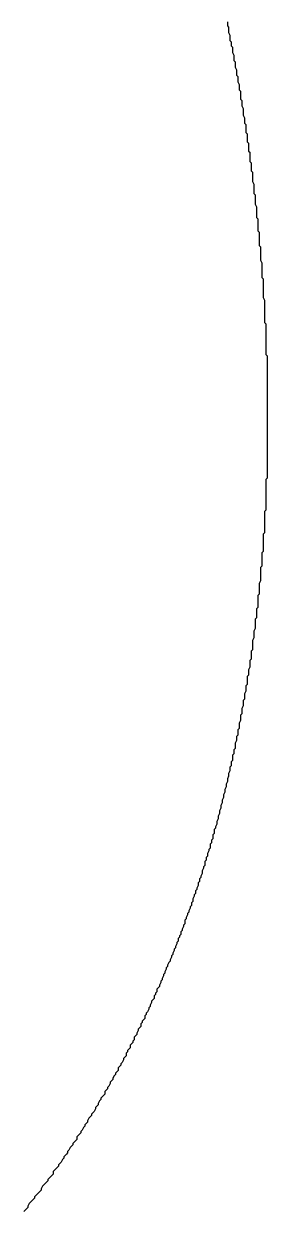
# Model space of a CAD drawing. Header units: millimetres. Extents: x 289 to 9778, y -894 to 6380.
# Drawn here: x 7140.97 to 7142.8, y -435.65 to -426.73 of the extents above; entities that cross this region are included whole.
import ezdxf

# ---------------------------------------------------------------- set-up
doc = ezdxf.new("R2010")
doc.units = ezdxf.units.MM

msp = doc.modelspace()

# ---------------------------------------------------------------- linework, layer by layer
msp.add_polyline3d([(7142.5001, -426.7125, 0), (7142.5001, -426.7325, 0), (7142.5001, -426.7425, 0), (7142.5101, -426.7525, 0), (7142.5101, -426.7725, 0), (7142.5101, -426.7825, 0), (7142.5101, -426.7925, 0), (7142.5201, -426.8125, 0), (7142.5201, -426.8225, 0), (7142.5201, -426.8325, 0), (7142.5201, -426.8525, 0), (7142.5301, -426.8625, 0), (7142.5301, -426.8825, 0), (7142.5301, -426.8925, 0), (7142.5401, -426.9025, 0), (7142.5401, -426.9225, 0), (7142.5401, -426.9325, 0), (7142.5401, -426.9425, 0), (7142.5501, -426.9625, 0), (7142.5501, -426.9725, 0), (7142.5501, -426.9925, 0), (7142.5501, -427.0025, 0), (7142.5601, -427.0125, 0), (7142.5601, -427.0325, 0), (7142.5601, -427.0425, 0), (7142.5601, -427.0525, 0), (7142.5701, -427.0725, 0), (7142.5701, -427.0825, 0), (7142.5701, -427.0925, 0), (7142.5701, -427.1125, 0), (7142.5801, -427.1225, 0), (7142.5801, -427.1425, 0), (7142.5801, -427.1525, 0), (7142.5801, -427.1625, 0), (7142.5901, -427.1825, 0), (7142.5901, -427.1925, 0), (7142.5901, -427.2125, 0), (7142.5901, -427.2225, 0), (7142.6001, -427.2325, 0), (7142.6001, -427.2525, 0), (7142.6001, -427.2625, 0), (7142.6001, -427.2725, 0), (7142.6001, -427.2925, 0), (7142.6101, -427.3025, 0), (7142.6101, -427.3225, 0), (7142.6101, -427.3325, 0), (7142.6101, -427.3425, 0), (7142.6201, -427.3625, 0), (7142.6201, -427.3725, 0), (7142.6201, -427.3825, 0), (7142.6201, -427.4025, 0), (7142.6201, -427.4125, 0), (7142.6301, -427.4325, 0), (7142.6301, -427.4425, 0), (7142.6301, -427.4525, 0), (7142.6301, -427.4725, 0), (7142.6401, -427.4825, 0), (7142.6401, -427.5025, 0), (7142.6401, -427.5125, 0), (7142.6401, -427.5225, 0), (7142.6401, -427.5425, 0), (7142.6501, -427.5525, 0), (7142.6501, -427.5725, 0), (7142.6501, -427.5825, 0), (7142.6501, -427.5925, 0), (7142.6501, -427.6125, 0), (7142.6601, -427.6225, 0), (7142.6601, -427.6325, 0), (7142.6601, -427.6525, 0), (7142.6601, -427.6625, 0), (7142.6601, -427.6825, 0), (7142.6701, -427.6925, 0), (7142.6701, -427.7025, 0), (7142.6701, -427.7225, 0), (7142.6701, -427.7325, 0), (7142.6701, -427.7525, 0), (7142.6701, -427.7625, 0), (7142.6801, -427.7725, 0), (7142.6801, -427.7925, 0), (7142.6801, -427.8025, 0), (7142.6801, -427.8225, 0), (7142.6801, -427.8325, 0), (7142.6901, -427.8425, 0), (7142.6901, -427.8625, 0), (7142.6901, -427.8725, 0), (7142.6901, -427.8925, 0), (7142.6901, -427.9025, 0), (7142.6901, -427.9125, 0), (7142.7001, -427.9325, 0), (7142.7001, -427.9425, 0), (7142.7001, -427.9625, 0), (7142.7001, -427.9725, 0), (7142.7001, -427.9825, 0), (7142.7001, -428.0025, 0), (7142.7101, -428.0125, 0), (7142.7101, -428.0325, 0), (7142.7101, -428.0425, 0), (7142.7101, -428.0525, 0), (7142.7101, -428.0725, 0), (7142.7101, -428.0825, 0), (7142.7201, -428.1025, 0), (7142.7201, -428.1125, 0), (7142.7201, -428.1225, 0), (7142.7201, -428.1425, 0), (7142.7201, -428.1525, 0), (7142.7201, -428.1725, 0), (7142.7201, -428.1825, 0), (7142.7301, -428.1925, 0), (7142.7301, -428.2125, 0), (7142.7301, -428.2225, 0), (7142.7301, -428.2425, 0), (7142.7301, -428.2525, 0), (7142.7301, -428.2625, 0), (7142.7301, -428.2825, 0), (7142.7401, -428.2925, 0), (7142.7401, -428.3125, 0), (7142.7401, -428.3225, 0), (7142.7401, -428.3325, 0), (7142.7401, -428.3525, 0), (7142.7401, -428.3625, 0), (7142.7401, -428.3825, 0), (7142.7401, -428.3925, 0), (7142.7501, -428.4025, 0), (7142.7501, -428.4225, 0), (7142.7501, -428.4325, 0), (7142.7501, -428.4525, 0), (7142.7501, -428.4625, 0), (7142.7501, -428.4725, 0), (7142.7501, -428.4925, 0), (7142.7501, -428.5025, 0), (7142.7601, -428.5225, 0), (7142.7601, -428.5325, 0), (7142.7601, -428.5525, 0), (7142.7601, -428.5625, 0), (7142.7601, -428.5725, 0), (7142.7601, -428.5925, 0), (7142.7601, -428.6025, 0), (7142.7601, -428.6225, 0), (7142.7601, -428.6325, 0), (7142.7701, -428.6425, 0), (7142.7701, -428.6625, 0), (7142.7701, -428.6725, 0), (7142.7701, -428.6925, 0), (7142.7701, -428.7025, 0), (7142.7701, -428.7125, 0), (7142.7701, -428.7325, 0), (7142.7701, -428.7425, 0), (7142.7701, -428.7625, 0), (7142.7701, -428.7725, 0), (7142.7701, -428.7825, 0), (7142.7801, -428.8025, 0), (7142.7801, -428.8125, 0), (7142.7801, -428.8325, 0), (7142.7801, -428.8425, 0), (7142.7801, -428.8625, 0), (7142.7801, -428.8725, 0), (7142.7801, -428.8825, 0), (7142.7801, -428.9025, 0), (7142.7801, -428.9125, 0), (7142.7801, -428.9325, 0), (7142.7801, -428.9425, 0), (7142.7801, -428.9525, 0), (7142.7801, -428.9725, 0), (7142.7901, -428.9825, 0), (7142.7901, -429.0025, 0), (7142.7901, -429.0125, 0), (7142.7901, -429.0225, 0), (7142.7901, -429.0425, 0), (7142.7901, -429.0525, 0), (7142.7901, -429.0725, 0), (7142.7901, -429.0825, 0), (7142.7901, -429.1025, 0), (7142.7901, -429.1125, 0), (7142.7901, -429.1225, 0), (7142.7901, -429.1425, 0), (7142.7901, -429.1525, 0), (7142.7901, -429.1725, 0), (7142.7901, -429.1825, 0), (7142.7901, -429.1925, 0), (7142.7901, -429.2125, 0), (7142.8001, -429.2225, 0), (7142.8001, -429.2425, 0), (7142.8001, -429.2525, 0), (7142.8001, -429.2725, 0), (7142.8001, -429.2825, 0), (7142.8001, -429.2925, 0), (7142.8001, -429.3125, 0), (7142.8001, -429.3225, 0), (7142.8001, -429.3425, 0), (7142.8001, -429.3525, 0), (7142.8001, -429.3625, 0), (7142.8001, -429.3825, 0), (7142.8001, -429.3925, 0), (7142.8001, -429.4125, 0), (7142.8001, -429.4225, 0), (7142.8001, -429.4325, 0), (7142.8001, -429.4525, 0), (7142.8001, -429.4625, 0), (7142.8001, -429.4825, 0), (7142.8001, -429.4925, 0), (7142.8001, -429.5125, 0), (7142.8001, -429.5225, 0), (7142.8001, -429.5325, 0), (7142.8001, -429.5525, 0), (7142.8001, -429.5625, 0), (7142.8001, -429.5825, 0), (7142.8001, -429.5925, 0), (7142.8001, -429.6025, 0), (7142.8001, -429.6225, 0), (7142.8001, -429.6325, 0), (7142.8001, -429.6525, 0), (7142.8001, -429.6625, 0), (7142.8001, -429.6825, 0), (7142.8001, -429.6925, 0), (7142.8001, -429.7025, 0), (7142.8001, -429.7225, 0), (7142.8001, -429.7325, 0), (7142.8001, -429.7525, 0), (7142.8001, -429.7625, 0), (7142.8001, -429.7725, 0), (7142.8001, -429.7925, 0), (7142.8001, -429.8025, 0), (7142.8001, -429.8225, 0), (7142.8001, -429.8325, 0), (7142.8001, -429.8425, 0), (7142.8001, -429.8625, 0), (7142.8001, -429.8725, 0), (7142.8001, -429.8925, 0), (7142.8001, -429.9025, 0), (7142.8001, -429.9225, 0), (7142.8001, -429.9325, 0), (7142.8001, -429.9425, 0), (7142.8001, -429.9625, 0), (7142.8001, -429.9725, 0), (7142.8001, -429.9925, 0), (7142.8001, -430.0025, 0), (7142.8001, -430.0125, 0), (7142.8001, -430.0325, 0), (7142.8001, -430.0425, 0), (7142.8001, -430.0625, 0), (7142.8001, -430.0725, 0), (7142.8001, -430.0825, 0), (7142.8001, -430.1025, 0), (7142.8001, -430.1125, 0), (7142.8001, -430.1325, 0), (7142.8001, -430.1425, 0), (7142.7901, -430.1525, 0), (7142.7901, -430.1725, 0), (7142.7901, -430.1825, 0), (7142.7901, -430.2025, 0), (7142.7901, -430.2125, 0), (7142.7901, -430.2325, 0), (7142.7901, -430.2425, 0), (7142.7901, -430.2525, 0), (7142.7901, -430.2725, 0), (7142.7901, -430.2825, 0), (7142.7901, -430.3025, 0), (7142.7901, -430.3125, 0), (7142.7901, -430.3225, 0), (7142.7901, -430.3425, 0), (7142.7901, -430.3525, 0), (7142.7901, -430.3725, 0), (7142.7901, -430.3825, 0), (7142.7801, -430.3925, 0), (7142.7801, -430.4125, 0), (7142.7801, -430.4225, 0), (7142.7801, -430.4425, 0), (7142.7801, -430.4525, 0), (7142.7801, -430.4625, 0), (7142.7801, -430.4825, 0), (7142.7801, -430.4925, 0), (7142.7801, -430.5125, 0), (7142.7801, -430.5225, 0), (7142.7801, -430.5325, 0), (7142.7801, -430.5525, 0), (7142.7701, -430.5625, 0), (7142.7701, -430.5825, 0), (7142.7701, -430.5925, 0), (7142.7701, -430.6025, 0), (7142.7701, -430.6225, 0), (7142.7701, -430.6325, 0), (7142.7701, -430.6525, 0), (7142.7701, -430.6625, 0), (7142.7701, -430.6725, 0), (7142.7701, -430.6925, 0), (7142.7601, -430.7025, 0), (7142.7601, -430.7225, 0), (7142.7601, -430.7325, 0), (7142.7601, -430.7425, 0), (7142.7601, -430.7625, 0), (7142.7601, -430.7725, 0), (7142.7601, -430.7925, 0), (7142.7601, -430.8025, 0), (7142.7501, -430.8125, 0), (7142.7501, -430.8325, 0), (7142.7501, -430.8425, 0), (7142.7501, -430.8625, 0), (7142.7501, -430.8725, 0), (7142.7501, -430.8825, 0), (7142.7501, -430.9025, 0), (7142.7501, -430.9125, 0), (7142.7401, -430.9325, 0), (7142.7401, -430.9425, 0), (7142.7401, -430.9525, 0), (7142.7401, -430.9725, 0), (7142.7401, -430.9825, 0), (7142.7401, -431.0025, 0), (7142.7401, -431.0125, 0), (7142.7301, -431.0225, 0), (7142.7301, -431.0425, 0), (7142.7301, -431.0525, 0), (7142.7301, -431.0725, 0), (7142.7301, -431.0825, 0), (7142.7301, -431.0925, 0), (7142.7301, -431.1125, 0), (7142.7201, -431.1225, 0), (7142.7201, -431.1425, 0), (7142.7201, -431.1525, 0), (7142.7201, -431.1625, 0), (7142.7201, -431.1825, 0), (7142.7201, -431.1925, 0), (7142.7101, -431.2025, 0), (7142.7101, -431.2225, 0), (7142.7101, -431.2325, 0), (7142.7101, -431.2525, 0), (7142.7101, -431.2625, 0), (7142.7101, -431.2725, 0), (7142.7001, -431.2925, 0), (7142.7001, -431.3025, 0), (7142.7001, -431.3225, 0), (7142.7001, -431.3325, 0), (7142.7001, -431.3425, 0), (7142.6901, -431.3625, 0), (7142.6901, -431.3725, 0), (7142.6901, -431.3825, 0), (7142.6901, -431.4025, 0), (7142.6901, -431.4125, 0), (7142.6901, -431.4325, 0), (7142.6801, -431.4425, 0), (7142.6801, -431.4525, 0), (7142.6801, -431.4725, 0), (7142.6801, -431.4825, 0), (7142.6801, -431.5025, 0), (7142.6701, -431.5125, 0), (7142.6701, -431.5225, 0), (7142.6701, -431.5425, 0), (7142.6701, -431.5525, 0), (7142.6701, -431.5625, 0), (7142.6601, -431.5825, 0), (7142.6601, -431.5925, 0), (7142.6601, -431.6125, 0), (7142.6601, -431.6225, 0), (7142.6501, -431.6325, 0), (7142.6501, -431.6525, 0), (7142.6501, -431.6625, 0), (7142.6501, -431.6725, 0), (7142.6501, -431.6925, 0), (7142.6401, -431.7025, 0), (7142.6401, -431.7225, 0), (7142.6401, -431.7325, 0), (7142.6401, -431.7425, 0), (7142.6301, -431.7625, 0), (7142.6301, -431.7725, 0), (7142.6301, -431.7825, 0), (7142.6301, -431.8025, 0), (7142.6201, -431.8125, 0), (7142.6201, -431.8325, 0), (7142.6201, -431.8425, 0), (7142.6201, -431.8525, 0), (7142.6101, -431.8725, 0), (7142.6101, -431.8825, 0), (7142.6101, -431.8925, 0), (7142.6101, -431.9125, 0), (7142.6001, -431.9225, 0), (7142.6001, -431.9325, 0), (7142.6001, -431.9525, 0), (7142.6001, -431.9625, 0), (7142.5901, -431.9825, 0), (7142.5901, -431.9925, 0), (7142.5901, -432.0025, 0), (7142.5901, -432.0225, 0), (7142.5801, -432.0325, 0), (7142.5801, -432.0425, 0), (7142.5801, -432.0625, 0), (7142.5801, -432.0725, 0), (7142.5701, -432.0825, 0), (7142.5701, -432.1025, 0), (7142.5701, -432.1125, 0), (7142.5601, -432.1325, 0), (7142.5601, -432.1425, 0), (7142.5601, -432.1525, 0), (7142.5601, -432.1725, 0), (7142.5501, -432.1825, 0), (7142.5501, -432.1925, 0), (7142.5501, -432.2125, 0), (7142.5401, -432.2225, 0), (7142.5401, -432.2325, 0), (7142.5401, -432.2525, 0), (7142.5401, -432.2625, 0), (7142.5301, -432.2725, 0), (7142.5301, -432.2925, 0), (7142.5301, -432.3025, 0), (7142.5201, -432.3125, 0), (7142.5201, -432.3325, 0), (7142.5201, -432.3425, 0), (7142.5101, -432.3625, 0), (7142.5101, -432.3725, 0), (7142.5101, -432.3825, 0), (7142.5001, -432.4025, 0), (7142.5001, -432.4125, 0), (7142.5001, -432.4225, 0), (7142.4901, -432.4425, 0), (7142.4901, -432.4525, 0), (7142.4901, -432.4625, 0), (7142.4801, -432.4825, 0), (7142.4801, -432.4925, 0), (7142.4801, -432.5025, 0), (7142.4701, -432.5225, 0), (7142.4701, -432.5325, 0), (7142.4701, -432.5425, 0), (7142.4601, -432.5625, 0), (7142.4601, -432.5725, 0), (7142.4601, -432.5825, 0), (7142.4501, -432.6025, 0), (7142.4501, -432.6125, 0), (7142.4501, -432.6225, 0), (7142.4401, -432.6425, 0), (7142.4401, -432.6525, 0), (7142.4401, -432.6625, 0), (7142.4301, -432.6825, 0), (7142.4301, -432.6925, 0), (7142.4301, -432.7025, 0), (7142.4201, -432.7225, 0), (7142.4201, -432.7325, 0), (7142.4201, -432.7425, 0), (7142.4101, -432.7625, 0), (7142.4101, -432.7725, 0), (7142.4001, -432.7825, 0), (7142.4001, -432.8025, 0), (7142.4001, -432.8125, 0), (7142.3901, -432.8225, 0), (7142.3901, -432.8425, 0), (7142.3901, -432.8525, 0), (7142.3801, -432.8625, 0), (7142.3801, -432.8825, 0), (7142.3701, -432.8925, 0), (7142.3701, -432.9025, 0), (7142.3701, -432.9225, 0), (7142.3601, -432.9325, 0), (7142.3601, -432.9425, 0), (7142.3501, -432.9625, 0), (7142.3501, -432.9725, 0), (7142.3501, -432.9825, 0), (7142.3401, -432.9925, 0), (7142.3401, -433.0125, 0), (7142.3301, -433.0225, 0), (7142.3301, -433.0325, 0), (7142.3301, -433.0525, 0), (7142.3201, -433.0625, 0), (7142.3201, -433.0725, 0), (7142.3101, -433.0925, 0), (7142.3101, -433.1025, 0), (7142.3101, -433.1125, 0), (7142.3001, -433.1325, 0), (7142.3001, -433.1425, 0), (7142.2901, -433.1525, 0), (7142.2901, -433.1725, 0), (7142.2801, -433.1825, 0), (7142.2801, -433.1925, 0), (7142.2801, -433.2025, 0), (7142.2701, -433.2225, 0), (7142.2701, -433.2325, 0), (7142.2601, -433.2425, 0), (7142.2601, -433.2625, 0), (7142.2501, -433.2725, 0), (7142.2501, -433.2825, 0), (7142.2401, -433.3025, 0), (7142.2401, -433.3125, 0), (7142.2401, -433.3225, 0), (7142.2301, -433.3325, 0), (7142.2301, -433.3525, 0), (7142.2201, -433.3625, 0), (7142.2201, -433.3725, 0), (7142.2101, -433.3925, 0), (7142.2101, -433.4025, 0), (7142.2001, -433.4125, 0), (7142.2001, -433.4225, 0), (7142.1901, -433.4425, 0), (7142.1901, -433.4525, 0), (7142.1801, -433.4625, 0), (7142.1801, -433.4825, 0), (7142.1801, -433.4925, 0), (7142.1701, -433.5025, 0), (7142.1701, -433.5125, 0), (7142.1601, -433.5325, 0), (7142.1601, -433.5425, 0), (7142.1501, -433.5525, 0), (7142.1501, -433.5725, 0), (7142.1401, -433.5825, 0), (7142.1401, -433.5925, 0), (7142.1301, -433.6025, 0), (7142.1301, -433.6225, 0), (7142.1201, -433.6325, 0), (7142.1201, -433.6425, 0), (7142.1101, -433.6625, 0), (7142.1101, -433.6725, 0), (7142.1001, -433.6825, 0), (7142.1001, -433.6925, 0), (7142.0901, -433.7125, 0), (7142.0901, -433.7225, 0), (7142.0801, -433.7325, 0), (7142.0801, -433.7425, 0), (7142.0701, -433.7625, 0), (7142.0701, -433.7725, 0), (7142.0601, -433.7825, 0), (7142.0501, -433.8025, 0), (7142.0501, -433.8125, 0), (7142.0401, -433.8225, 0), (7142.0401, -433.8325, 0), (7142.0301, -433.8525, 0), (7142.0301, -433.8625, 0), (7142.0201, -433.8725, 0), (7142.0201, -433.8825, 0), (7142.0101, -433.9025, 0), (7142.0101, -433.9125, 0), (7142.0001, -433.9225, 0), (7142.0001, -433.9325, 0), (7141.9901, -433.9525, 0), (7141.9901, -433.9625, 0), (7141.9801, -433.9725, 0), (7141.9701, -433.9825, 0), (7141.9701, -434.0025, 0), (7141.9601, -434.0125, 0), (7141.9601, -434.0225, 0), (7141.9501, -434.0325, 0), (7141.9501, -434.0525, 0), (7141.9401, -434.0625, 0), (7141.9301, -434.0725, 0), (7141.9301, -434.0825, 0), (7141.9201, -434.1025, 0), (7141.9201, -434.1125, 0), (7141.9101, -434.1225, 0), (7141.9101, -434.1325, 0), (7141.9001, -434.1525, 0), (7141.8901, -434.1625, 0), (7141.8901, -434.1725, 0), (7141.8801, -434.1825, 0), (7141.8801, -434.2025, 0), (7141.8701, -434.2125, 0), (7141.8601, -434.2225, 0), (7141.8601, -434.2325, 0), (7141.8501, -434.2425, 0), (7141.8501, -434.2625, 0), (7141.8401, -434.2725, 0), (7141.8301, -434.2825, 0), (7141.8301, -434.2925, 0), (7141.8201, -434.3125, 0), (7141.8201, -434.3225, 0), (7141.8101, -434.3325, 0), (7141.8001, -434.3425, 0), (7141.8001, -434.3625, 0), (7141.7901, -434.3725, 0), (7141.7901, -434.3825, 0), (7141.7801, -434.3925, 0), (7141.7701, -434.4025, 0), (7141.7701, -434.4225, 0), (7141.7601, -434.4325, 0), (7141.7501, -434.4425, 0), (7141.7501, -434.4525, 0), (7141.7401, -434.4625, 0), (7141.7401, -434.4825, 0), (7141.7301, -434.4925, 0), (7141.7201, -434.5025, 0), (7141.7201, -434.5125, 0), (7141.7101, -434.5325, 0), (7141.7001, -434.5425, 0), (7141.7001, -434.5525, 0), (7141.6901, -434.5625, 0), (7141.6801, -434.5725, 0), (7141.6801, -434.5925, 0), (7141.6701, -434.6025, 0), (7141.6601, -434.6125, 0), (7141.6601, -434.6225, 0), (7141.6501, -434.6325, 0), (7141.6401, -434.6525, 0), (7141.6401, -434.6625, 0), (7141.6301, -434.6725, 0), (7141.6201, -434.6825, 0), (7141.6201, -434.6925, 0), (7141.6101, -434.7125, 0), (7141.6001, -434.7225, 0), (7141.6001, -434.7325, 0), (7141.5901, -434.7425, 0), (7141.5801, -434.7525, 0), (7141.5801, -434.7725, 0), (7141.5701, -434.7825, 0), (7141.5601, -434.7925, 0), (7141.5501, -434.8025, 0), (7141.5501, -434.8125, 0), (7141.5401, -434.8225, 0), (7141.5301, -434.8425, 0), (7141.5301, -434.8525, 0), (7141.5201, -434.8625, 0), (7141.5101, -434.8725, 0), (7141.5101, -434.8825, 0), (7141.5001, -434.9025, 0), (7141.4901, -434.9125, 0), (7141.4801, -434.9225, 0), (7141.4801, -434.9325, 0), (7141.4701, -434.9425, 0), (7141.4601, -434.9525, 0), (7141.4501, -434.9725, 0), (7141.4501, -434.9825, 0), (7141.4401, -434.9925, 0), (7141.4301, -435.0025, 0), (7141.4301, -435.0125, 0), (7141.4201, -435.0225, 0), (7141.4101, -435.0425, 0), (7141.4001, -435.0525, 0), (7141.4001, -435.0625, 0), (7141.3901, -435.0725, 0), (7141.3801, -435.0825, 0), (7141.3701, -435.0925, 0), (7141.3701, -435.1125, 0), (7141.3601, -435.1225, 0), (7141.3501, -435.1325, 0), (7141.3401, -435.1425, 0), (7141.3401, -435.1525, 0), (7141.3301, -435.1625, 0), (7141.3201, -435.1725, 0), (7141.3101, -435.1925, 0), (7141.3001, -435.2025, 0), (7141.3001, -435.2125, 0), (7141.2901, -435.2225, 0), (7141.2801, -435.2325, 0), (7141.2701, -435.2425, 0), (7141.2701, -435.2525, 0), (7141.2601, -435.2625, 0), (7141.2501, -435.2825, 0), (7141.2401, -435.2925, 0), (7141.2301, -435.3025, 0), (7141.2301, -435.3125, 0), (7141.2201, -435.3225, 0), (7141.2101, -435.3325, 0), (7141.2001, -435.3425, 0), (7141.1901, -435.3525, 0), (7141.1901, -435.3725, 0), (7141.1801, -435.3825, 0), (7141.1701, -435.3925, 0), (7141.1601, -435.4025, 0), (7141.1501, -435.4125, 0), (7141.1501, -435.4225, 0), (7141.1401, -435.4325, 0), (7141.1301, -435.4425, 0), (7141.1201, -435.4525, 0), (7141.1101, -435.4625, 0), (7141.1001, -435.4825, 0), (7141.1001, -435.4925, 0), (7141.0901, -435.5025, 0), (7141.0801, -435.5125, 0), (7141.0701, -435.5225, 0), (7141.0601, -435.5325, 0), (7141.0501, -435.5425, 0), (7141.0501, -435.5525, 0), (7141.0401, -435.5625, 0), (7141.0301, -435.5725, 0), (7141.0201, -435.5825, 0), (7141.0101, -435.5925, 0), (7141.0001, -435.6125, 0), (7141.0001, -435.6225, 0), (7140.9901, -435.6325, 0), (7140.9801, -435.6425, 0), (7140.9701, -435.6525, 0)])

doc.saveas('drawing.dxf')
